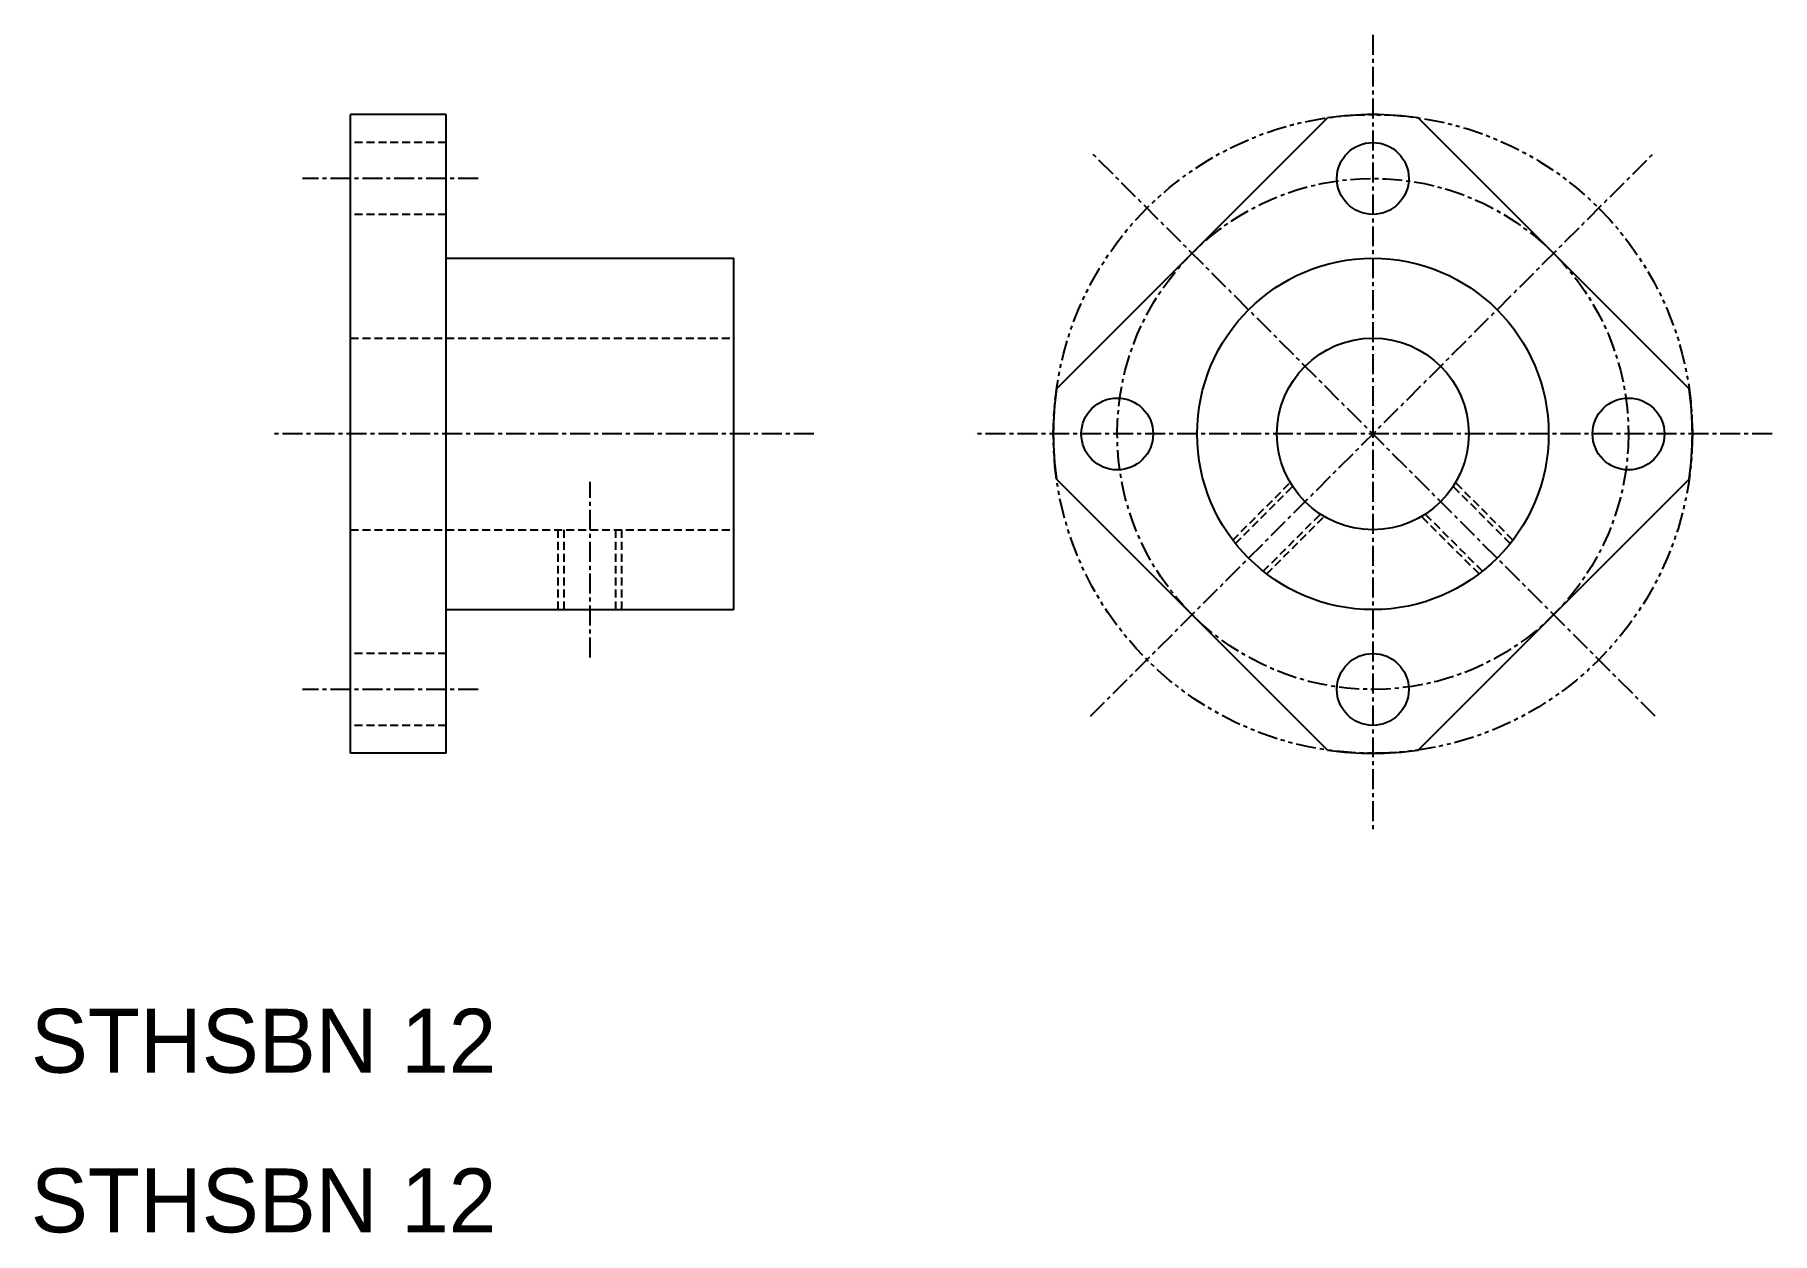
# Model space of a CAD drawing. Extents: x 10 to 119, y 10 to 85.
import ezdxf

# ---------------------------------------------------------------- set-up
doc = ezdxf.new("R2010")
doc.units = 0
for name, pattern in [('CENTER', [2, 1.25, -0.25, 0.25, -0.25]), ('DASHED', [0.75, 0.5, -0.25]), ('PHANTOM', [2.5, 1.25, -0.25, 0.25, -0.25, 0.25, -0.25])]:
    doc.linetypes.add(name, pattern=pattern)
doc.layers.get('0').update_dxf_attribs({"linetype": 'CONTINUOUS'})
doc.layers.add('CENTER', color=1, linetype='CENTER')

msp = doc.modelspace()

# ---------------------------------------------------------------- linework, layer by layer
at = {"color": 7, "linetype": 'CONTINUOUS'}
for p, q in [((30, 40.00000000000003), (30, 79.9999999999999)), ((36, 79.9999999999999), (30, 79.9999999999999)), ((36, 40.00000000000003), (36, 79.9999999999999)), ((74.20101012677662, 62.82842712474715), (91.17157287525391, 79.79898987322353)), ((113.7989898732233, 62.8284271247465), (96.82842712474606, 79.79898987322353)), ((36, 70.9999999999999), (54, 70.9999999999999)), ((54, 49.00000000000006), (54, 70.9999999999999)), ((91.17157287525387, 40.20101012677702), (74.20101012677657, 57.17157287525385)), ((96.82842712474572, 40.20101012677711), (113.7989898732233, 57.17157287525409)), ((36, 49.00000000000006), (54, 49.00000000000006)), ((36, 40.00000000000003), (30, 40.00000000000003))]:
    msp.add_line(p, q, dxfattribs=at)
at = {"color": 3, "linetype": 'DASHED'}
for p, q in [((36, 78.25), (30, 78.25)), ((36, 73.75), (30, 73.75)), ((30, 66), (54, 66)), ((85.23382232450896, 53.35514266806893), (88.83142064693142, 56.95274099049139)), ((85.40117724773565, 53.13995282267416), (88.97800280698873, 56.71677838192663)), ((102.598822752264, 53.13995282267373), (99.02199719301132, 56.71677838192648)), ((102.7661776754908, 53.35514266806877), (99.16857935306831, 56.95274099049139)), ((87.13995282267354, 51.40117724773626), (90.71677838192622, 54.978002806989)), ((87.35514266806864, 51.23382232450932), (90.9527409904907, 54.83142064693192)), ((100.6448573319311, 51.23382232450929), (97.0472590095088, 54.83142064693189)), ((100.8600471773263, 51.40117724773629), (97.28322161807348, 54.97800280698887)), ((30, 54.00000000000006), (54, 54.00000000000006)), ((43, 49.00000000000006), (43, 54.00000000000006)), ((43.37899999999985, 49.00000000000006), (43.37899999999985, 54.00000000000006)), ((46.62099999999981, 49.00000000000006), (46.62099999999981, 54.00000000000006)), ((47, 49.00000000000006), (47, 54.00000000000006)), ((36, 46.25), (30, 46.25)), ((36, 41.74999999999999), (30, 41.74999999999999))]:
    msp.add_line(p, q, dxfattribs=at)
at = {"color": 3, "linetype": 'PHANTOM'}
msp.add_circle((94.00000000000007, 60.00000000000039), 19.99999999999992, dxfattribs=at)
at = {"color": 7, "linetype": 'CONTINUOUS'}
for centre, radius in [((93.99999999999987, 76.0000000000002), 2.25), ((93.99999999999994, 60.00000000000024), 11), ((93.99999999999994, 60.00000000000024), 6), ((78, 60.00000000000034), 2.25), ((109.9999999999996, 60.00000000000015), 2.25), ((94.00000000000003, 44.00000000000027), 2.25)]:
    msp.add_circle(centre, radius, dxfattribs=at)
for start, end in [(81.86989764584563, 98.13010235415398), (171.86989764584, 188.1301023541544), (351.8698976458432, 8.130102354154344), (261.8698976458453, 278.130102354154)]:
    msp.add_arc((93.99999999999994, 60.00000000000024), 20, start, end, dxfattribs=at)
at = {"layer": 'CENTER', "color": 1, "linetype": 'CENTER'}
for p, q in [((94.00000000000003, 85.00000000000018), (94.00000000000011, 35.00000000000027)), ((76.32233047033596, 42.32233047033696), (111.6776695296637, 77.67766952966382)), ((111.6776695296637, 42.32233047033669), (76.32233047033621, 77.6776695296637)), ((38, 76), (27, 76)), ((59, 60), (25, 60)), ((119, 60.00000000000018), (68.99999999999997, 60.00000000000055)), ((45, 46.00000000000006), (45, 57)), ((38, 44), (27, 44))]:
    msp.add_line(p, q, dxfattribs=at)
msp.add_circle((94.00000000000003, 60.00000000000017), 16, dxfattribs=at)

# ---------------------------------------------------------------- texts
at = {"color": 7, "linetype": 'CONTINUOUS'}
for p in [(10, 20), (10, 10)]:
    msp.add_text('STHSBN 12', height=4, dxfattribs=at).set_placement(p)

doc.saveas('drawing.dxf')
